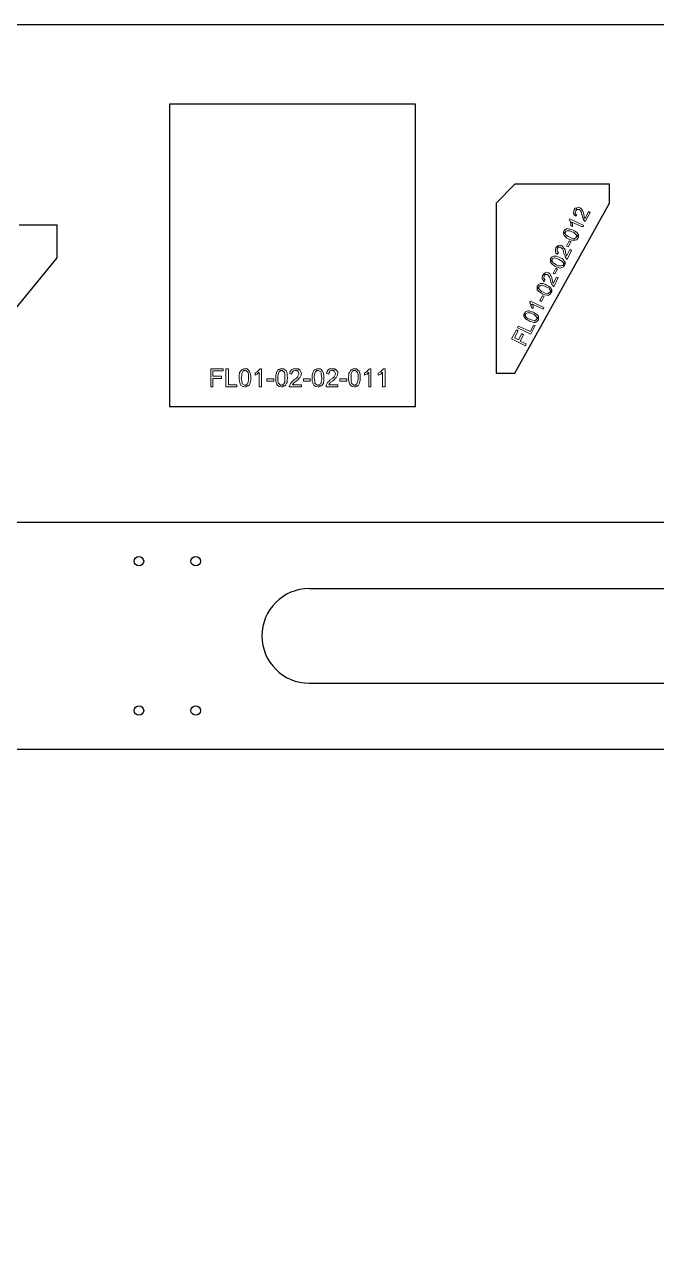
# Model space of a CAD drawing. Header units: millimetres. Extents: x 977 to 12288, y -94 to 5752.
# Drawn here: x 3503 to 3837, y 1892 to 2544 of the extents above; entities that cross this region are included whole.
import ezdxf

# ---------------------------------------------------------------- set-up
doc = ezdxf.new("R2010")
doc.units = ezdxf.units.MM

msp = doc.modelspace()

# ---------------------------------------------------------------- linework, layer by layer
at = {"color": 7, "linetype": 'Continuous', "lineweight": 25}
for p, q in [((3762.36848562, 2459.97771545), (3752.36848562, 2449.97771545)), ((3812.36848562, 2459.97771545), (3762.36848562, 2459.97771545)), ((3812.36848562, 2449.97771545), (3812.36848562, 2459.97771545)), ((3752.36848562, 2449.97771545), (3752.36848562, 2359.97771545)), ((3762.36848562, 2359.97771545), (3812.36848562, 2449.97771545)), ((3500.28932324, 2438.5156594), (3520.28932324, 2438.5156594)), ((3520.28932324, 2421.0156594), (3520.28932324, 2438.5156594)), ((3475.28932324, 2366.0156594), (3520.28932324, 2421.0156594)), ((3752.36848562, 2359.97771545), (3762.36848562, 2359.97771545)), ((4111.07535821, 2281.03070696), (3046.07535821, 2281.03070696)), ((3653.57535821, 2246.03070696), (4103.57535821, 2246.03070696)), ((3653.57535821, 2196.03070696), (4103.57535821, 2196.03070696)), ((3046.07535821, 2161.03070696), (4111.07535821, 2161.03070696))]:
    msp.add_line(p, q, dxfattribs=at)
for points in [[(4496.10751539, 2544.31316533), (2685.92625182, 2544.31316533), (2685.92625182, 1891.7968595)], [(3579.69475745, 2502.29288067), (3579.69475745, 2342.29288067), (3709.69475745, 2342.29288067), (3709.69475745, 2502.29288067), (3579.69475745, 2502.29288067)]]:
    msp.add_lwpolyline(points)
at = {"color": 4, "lineweight": 0}
for points in [[(3793.6205805, 2446.34470897), (3793.33854412, 2445.21656343), (3793.33854412, 2444.37045428), (3793.90261689, 2443.52434513), (3794.74872604, 2442.96027236), (3795.03076243, 2443.80638151), (3794.74872604, 2443.80638151), (3794.18465327, 2444.65249066), (3794.18465327, 2444.93452705), (3794.46668966, 2445.7806362), (3795.03076243, 2447.47285451), (3794.18465327, 2447.19081812)], [(3795.03076243, 2447.47285451), (3794.46668966, 2445.7806362), (3794.46668966, 2446.06267259), (3795.31279881, 2446.62674535), (3795.31279881, 2446.62674535), (3796.15890796, 2446.62674535), (3796.44094435, 2446.62674535), (3797.00501711, 2445.7806362), (3797.2870535, 2445.49859982), (3797.56908988, 2444.65249066), (3797.85112627, 2443.52434513), (3798.13316265, 2442.67823598), (3798.41519903, 2441.83212682), (3798.41519903, 2441.55009044), (3798.9792718, 2440.70398129), (3799.54334457, 2440.13990852), (3802.08167203, 2444.93452705), (3801.23556288, 2445.49859982), (3799.54334457, 2441.83212682), (3798.9792718, 2442.39619959), (3798.9792718, 2442.67823598), (3798.69723542, 2444.0884179), (3798.69723542, 2444.0884179), (3798.41519903, 2445.21656343), (3798.13316265, 2446.06267259), (3798.13316265, 2446.06267259), (3797.56908988, 2446.90878174), (3796.72298073, 2447.47285451), (3795.87687158, 2447.75489089)], [(3791.36428943, 2441.55009044), (3791.08225305, 2440.98601767), (3791.36428943, 2440.70398129), (3791.64632582, 2439.85787213), (3791.9283622, 2439.29379937), (3792.49243497, 2439.85787213), (3798.13316265, 2437.31954468), (3798.69723542, 2438.16565383)], [(3788.26188921, 2435.0632536), (3787.97985282, 2434.49918084), (3787.97985282, 2433.65307168), (3789.10799836, 2434.78121722), (3789.10799836, 2435.0632536), (3789.95410751, 2435.34528999), (3790.51818028, 2435.34528999), (3791.36428943, 2435.34528999), (3792.49243497, 2434.78121722), (3793.33854412, 2434.49918084), (3794.18465327, 2433.65307168), (3794.74872604, 2433.08899891), (3795.03076243, 2432.80696253), (3794.74872604, 2431.96085338), (3795.87687158, 2433.08899891), (3795.59483519, 2433.65307168), (3795.03076243, 2434.49918084), (3794.74872604, 2434.49918084), (3794.18465327, 2435.0632536), (3793.05650774, 2435.62732637), (3792.21039858, 2435.90936276), (3791.36428943, 2436.19139914), (3791.08225305, 2436.19139914), (3789.95410751, 2436.47343552), (3789.95410751, 2436.47343552), (3789.10799836, 2435.90936276), (3788.82596197, 2435.90936276)], [(3787.97985282, 2433.65307168), (3788.26188921, 2433.08899891), (3788.82596197, 2432.24288976), (3789.10799836, 2432.24288976), (3789.67207113, 2431.39678061), (3790.80021666, 2430.83270784), (3791.08225305, 2430.83270784), (3792.21039858, 2430.26863507), (3793.33854412, 2430.26863507), (3794.18465327, 2430.26863507), (3795.03076243, 2430.55067146), (3795.59483519, 2431.39678061), (3795.87687158, 2431.96085338), (3795.87687158, 2433.08899891), (3794.74872604, 2431.96085338), (3794.74872604, 2431.67881699), (3793.90261689, 2431.11474423), (3793.33854412, 2431.11474423), (3792.49243497, 2431.39678061), (3791.36428943, 2431.96085338), (3790.51818028, 2432.24288976), (3789.67207113, 2432.80696253), (3789.10799836, 2433.3710353), (3788.82596197, 2433.65307168), (3789.10799836, 2434.78121722)], [(3791.9283622, 2439.29379937), (3791.9283622, 2438.16565383), (3792.77447135, 2437.60158106), (3792.77447135, 2437.88361744), (3792.77447135, 2438.7297266), (3792.77447135, 2439.01176298), (3792.49243497, 2439.85787213)], [(3784.03134344, 2426.3201257), (3783.74930706, 2425.19198016), (3783.74930706, 2424.34587101), (3784.03134344, 2423.49976185), (3784.8774526, 2422.93568909), (3785.44152536, 2423.78179824), (3785.15948898, 2423.78179824), (3784.59541621, 2424.62790739), (3784.59541621, 2424.90994377), (3784.59541621, 2425.75605293), (3785.44152536, 2427.44827123), (3784.59541621, 2427.16623485)], [(3785.44152536, 2427.44827123), (3784.59541621, 2425.75605293), (3784.8774526, 2426.03808931), (3785.44152536, 2426.60216208), (3785.72356175, 2426.60216208), (3786.5696709, 2426.60216208), (3786.85170729, 2426.3201257), (3787.41578005, 2425.75605293), (3787.69781644, 2425.47401654), (3787.97985282, 2424.62790739), (3788.26188921, 2423.21772547), (3788.54392559, 2422.6536527), (3788.82596197, 2421.80754355), (3788.82596197, 2421.52550716), (3789.39003474, 2420.67939801), (3789.95410751, 2420.11532524), (3792.21039858, 2424.90994377), (3791.36428943, 2425.47401654), (3789.67207113, 2421.80754355), (3789.39003474, 2422.37161632), (3789.39003474, 2422.6536527), (3789.10799836, 2423.78179824), (3789.10799836, 2424.06383462), (3788.82596197, 2425.19198016), (3788.54392559, 2425.75605293), (3788.26188921, 2426.03808931), (3787.69781644, 2426.88419846), (3787.13374367, 2427.44827123), (3786.28763452, 2427.73030762)], [(3790.51818028, 2426.88419846), (3789.67207113, 2427.16623485), (3791.08225305, 2429.98659869), (3791.9283622, 2429.42252592), (3790.51818028, 2426.88419846)], [(3781.2109796, 2420.67939801), (3781.2109796, 2420.11532524), (3781.2109796, 2418.98717971), (3782.05708875, 2420.11532524), (3782.05708875, 2420.39736163), (3783.18523429, 2420.9614344), (3783.46727068, 2420.9614344), (3784.31337983, 2420.67939801), (3785.72356175, 2420.11532524), (3786.28763452, 2419.83328886), (3787.13374367, 2419.26921609), (3787.69781644, 2418.70514332), (3787.97985282, 2418.42310694), (3787.97985282, 2417.2949614), (3788.82596197, 2418.70514332), (3788.54392559, 2418.98717971), (3787.97985282, 2419.83328886), (3787.97985282, 2420.11532524), (3787.13374367, 2420.67939801), (3786.00559813, 2421.24347078), (3785.15948898, 2421.52550716), (3784.31337983, 2421.80754355), (3784.03134344, 2421.80754355), (3782.90319791, 2421.80754355), (3782.90319791, 2421.80754355), (3782.05708875, 2421.52550716), (3782.05708875, 2421.52550716)], [(3781.2109796, 2418.98717971), (3781.2109796, 2418.70514332), (3781.77505237, 2417.85903417), (3782.05708875, 2417.57699779), (3782.90319791, 2417.01292502), (3783.74930706, 2416.44885225), (3784.03134344, 2416.44885225), (3785.15948898, 2415.88477948), (3786.28763452, 2415.6027431), (3787.13374367, 2415.88477948), (3787.97985282, 2416.16681587), (3788.54392559, 2417.01292502), (3788.82596197, 2417.57699779), (3788.82596197, 2418.70514332), (3787.97985282, 2417.2949614), (3787.69781644, 2417.01292502), (3786.85170729, 2416.73088863), (3786.28763452, 2416.73088863), (3785.44152536, 2416.73088863), (3784.31337983, 2417.2949614), (3783.46727068, 2417.85903417), (3782.62116152, 2418.42310694), (3782.05708875, 2418.98717971), (3782.05708875, 2419.26921609), (3782.05708875, 2420.11532524)], [(3783.46727068, 2412.50034287), (3782.62116152, 2412.78237926), (3784.03134344, 2415.6027431), (3784.8774526, 2415.03867033), (3783.46727068, 2412.50034287)], [(3776.98043384, 2411.65423372), (3776.69839746, 2410.80812457), (3776.69839746, 2409.96201542), (3777.26247022, 2409.11590626), (3777.82654299, 2408.26979711), (3778.39061576, 2409.39794265), (3778.10857938, 2409.39794265), (3777.54450661, 2410.2440518), (3777.54450661, 2410.52608818), (3777.82654299, 2411.37219734), (3778.39061576, 2413.06441564), (3777.54450661, 2412.50034287)], [(3778.39061576, 2413.06441564), (3777.82654299, 2411.37219734), (3777.82654299, 2411.65423372), (3778.67265215, 2412.21830649), (3778.67265215, 2412.21830649), (3779.5187613, 2412.21830649), (3779.80079768, 2411.9362701), (3780.36487045, 2411.09016095), (3780.64690683, 2410.80812457), (3780.92894322, 2409.96201542), (3781.2109796, 2408.83386988), (3781.49301599, 2407.98776073), (3781.77505237, 2407.14165157), (3781.77505237, 2406.85961519), (3782.33912514, 2406.29554242), (3782.90319791, 2405.73146965), (3785.15948898, 2410.52608818), (3784.31337983, 2410.80812457), (3782.62116152, 2407.42368796), (3782.33912514, 2407.98776073), (3782.33912514, 2408.26979711), (3782.05708875, 2409.39794265), (3782.05708875, 2409.39794265), (3781.77505237, 2410.52608818), (3781.49301599, 2411.37219734), (3781.2109796, 2411.65423372), (3780.92894322, 2412.50034287), (3780.08283407, 2413.06441564), (3779.23672491, 2413.34645202)], [(3774.16007, 2406.01350604), (3774.16007, 2405.73146965), (3774.16007, 2404.60332412), (3775.00617915, 2405.73146965), (3775.28821554, 2406.01350604), (3776.13432469, 2406.57757881), (3776.41636107, 2406.57757881), (3777.26247022, 2406.29554242), (3778.67265215, 2405.73146965), (3779.23672491, 2405.44943327), (3780.36487045, 2404.8853605), (3780.64690683, 2404.32128773), (3780.92894322, 2404.03925135), (3780.92894322, 2402.91110581), (3781.77505237, 2404.03925135), (3781.49301599, 2404.60332412), (3780.92894322, 2405.44943327), (3780.92894322, 2405.44943327), (3780.08283407, 2406.01350604), (3778.95468853, 2406.57757881), (3778.10857938, 2407.14165157), (3777.26247022, 2407.42368796), (3776.98043384, 2407.42368796), (3776.13432469, 2407.42368796), (3775.8522883, 2407.42368796), (3775.00617915, 2407.14165157), (3775.00617915, 2406.85961519)], [(3774.16007, 2404.60332412), (3774.16007, 2404.03925135), (3775.00617915, 2403.1931422), (3775.00617915, 2403.1931422), (3775.8522883, 2402.62906943), (3776.69839746, 2402.06499666), (3776.98043384, 2401.78296028), (3778.10857938, 2401.50092389), (3779.23672491, 2401.21888751), (3780.08283407, 2401.21888751), (3780.92894322, 2401.78296028), (3781.49301599, 2402.62906943), (3781.77505237, 2403.1931422), (3781.77505237, 2404.03925135), (3780.92894322, 2402.91110581), (3780.64690683, 2402.62906943), (3779.80079768, 2402.06499666), (3779.5187613, 2402.06499666), (3778.39061576, 2402.34703304), (3777.26247022, 2402.91110581), (3776.41636107, 2403.1931422), (3775.57025192, 2404.03925135), (3775.00617915, 2404.60332412), (3775.00617915, 2404.8853605), (3775.00617915, 2405.73146965)], [(3770.49359701, 2398.11648728), (3770.21156062, 2397.55241451), (3770.21156062, 2397.27037813), (3770.77563339, 2396.42426898), (3770.77563339, 2395.86019621), (3771.62174254, 2396.42426898), (3777.26247022, 2393.88594152), (3777.54450661, 2394.73205067)], [(3770.77563339, 2395.86019621), (3771.05766977, 2394.73205067), (3771.90377893, 2394.1679779), (3771.90377893, 2394.45001429), (3771.90377893, 2395.29612344), (3771.90377893, 2395.57815982), (3771.62174254, 2396.42426898)], [(3776.41636107, 2397.8344509), (3775.57025192, 2398.39852367), (3776.98043384, 2400.93685112), (3777.82654299, 2400.65481474), (3776.41636107, 2397.8344509)], [(3767.39119678, 2391.62965045), (3767.1091604, 2391.06557768), (3767.1091604, 2390.21946853), (3767.95526955, 2391.34761406), (3768.23730593, 2391.62965045), (3769.08341508, 2391.91168683), (3769.36545147, 2391.91168683), (3770.49359701, 2391.91168683), (3771.62174254, 2391.34761406), (3772.46785169, 2391.06557768), (3773.31396085, 2390.21946853), (3773.87803361, 2389.65539576), (3773.87803361, 2389.37335937), (3773.87803361, 2388.52725022), (3774.72414277, 2389.65539576), (3774.72414277, 2390.21946853), (3773.87803361, 2391.06557768), (3773.87803361, 2391.06557768), (3773.03192446, 2391.62965045), (3772.18581531, 2392.19372321), (3771.33970616, 2392.4757596), (3770.21156062, 2392.75779598), (3769.92952424, 2393.03983237), (3769.08341508, 2393.03983237), (3769.08341508, 2393.03983237), (3767.95526955, 2392.4757596), (3767.95526955, 2392.4757596)], [(3767.1091604, 2390.21946853), (3767.39119678, 2389.65539576), (3767.95526955, 2388.8092866), (3767.95526955, 2388.8092866), (3768.8013787, 2388.24521384), (3769.92952424, 2387.68114107), (3770.21156062, 2387.39910468), (3771.33970616, 2387.1170683), (3772.18581531, 2386.83503192), (3773.03192446, 2386.83503192), (3773.87803361, 2387.39910468), (3774.72414277, 2388.24521384), (3774.72414277, 2388.52725022), (3774.72414277, 2389.65539576), (3773.87803361, 2388.52725022), (3773.59599723, 2388.24521384), (3772.74988808, 2387.68114107), (3772.46785169, 2387.68114107), (3771.62174254, 2387.96317745), (3770.21156062, 2388.52725022), (3769.36545147, 2388.8092866), (3768.51934232, 2389.37335937), (3767.95526955, 2389.93743214), (3767.95526955, 2390.21946853), (3767.95526955, 2391.34761406)], [(3763.16065102, 2382.88652254), (3760.62232356, 2378.09190401), (3767.95526955, 2374.42543101), (3768.23730593, 2375.55357655), (3765.13490571, 2376.96375847), (3766.82712401, 2380.34819508), (3765.98101486, 2380.91226785), (3764.28879655, 2377.52783124), (3762.03250548, 2378.65597678), (3764.00676017, 2382.32244977)], [(3764.00676017, 2384.86077723), (3763.72472379, 2384.01466807), (3770.77563339, 2380.63023146), (3773.03192446, 2385.14281361), (3772.18581531, 2385.42484999), (3770.49359701, 2382.04041339)], [(3608.04063974, 2362.2978665), (3601.5538029, 2362.2978665), (3601.5538029, 2352.70862943), (3602.68194844, 2352.70862943), (3602.68194844, 2357.22121158), (3607.19453059, 2357.22121158), (3607.19453059, 2358.34935712), (3602.68194844, 2358.34935712), (3602.68194844, 2361.16972096), (3608.04063974, 2361.16972096)], [(3610.86100358, 2362.2978665), (3609.45082166, 2362.2978665), (3609.45082166, 2352.70862943), (3615.37358573, 2352.70862943), (3615.37358573, 2353.83677497), (3610.86100358, 2353.83677497)], [(3619.60413149, 2362.2978665), (3619.04005872, 2362.2978665), (3617.91191319, 2361.73379373), (3619.60413149, 2361.45175734), (3620.16820426, 2361.45175734), (3621.01431341, 2360.60564819), (3621.29634979, 2360.32361181), (3621.57838618, 2359.19546627), (3621.57838618, 2357.50324796), (3621.57838618, 2356.65713881), (3621.29634979, 2355.24695689), (3621.01431341, 2354.40084774), (3620.73227703, 2354.11881136), (3619.60413149, 2353.55473859), (3621.29634979, 2353.2727022), (3621.86042256, 2353.55473859), (3622.42449533, 2354.68288412), (3622.42449533, 2354.96492051), (3622.70653172, 2356.09306604), (3622.70653172, 2357.50324796), (3622.70653172, 2358.6313935), (3622.42449533, 2359.75953904), (3622.42449533, 2360.04157542), (3621.86042256, 2361.16972096), (3621.86042256, 2361.16972096), (3621.01431341, 2362.01583011), (3621.01431341, 2362.2978665)], [(3628.3472594, 2362.2978665), (3627.50115025, 2362.2978665), (3627.50115025, 2362.01583011), (3626.65504109, 2361.16972096), (3626.09096833, 2360.60564819), (3627.21911386, 2360.32361181), (3627.21911386, 2352.70862943), (3628.3472594, 2352.70862943)], [(3639.064642, 2362.2978665), (3638.21853284, 2362.2978665), (3637.09038731, 2361.73379373), (3639.064642, 2361.45175734), (3639.34667838, 2361.45175734), (3640.19278753, 2360.60564819), (3640.47482392, 2360.32361181), (3640.7568603, 2359.19546627), (3640.7568603, 2357.50324796), (3640.7568603, 2356.65713881), (3640.7568603, 2355.24695689), (3640.19278753, 2354.40084774), (3639.91075115, 2354.11881136), (3639.064642, 2353.55473859), (3640.7568603, 2353.2727022), (3641.03889668, 2353.55473859), (3641.60296945, 2354.68288412), (3641.88500584, 2354.96492051), (3641.88500584, 2356.09306604), (3642.16704222, 2357.50324796), (3641.88500584, 2358.6313935), (3641.88500584, 2359.75953904), (3641.88500584, 2360.04157542), (3641.32093307, 2361.16972096), (3641.32093307, 2361.16972096), (3640.19278753, 2362.01583011), (3640.19278753, 2362.2978665)], [(3646.39758798, 2362.2978665), (3645.26944245, 2362.2978665), (3644.14129691, 2361.73379373), (3643.57722414, 2360.88768457), (3643.29518776, 2359.75953904), (3644.42333329, 2359.47750265), (3644.42333329, 2360.04157542), (3644.98740606, 2360.88768457), (3645.26944245, 2361.16972096), (3646.39758798, 2361.45175734), (3648.65387906, 2361.73379373), (3647.8077699, 2362.2978665)], [(3658.24311612, 2362.2978665), (3657.67904335, 2362.2978665), (3656.55089781, 2361.73379373), (3658.24311612, 2361.45175734), (3658.5251525, 2361.45175734), (3659.65329804, 2360.60564819), (3659.93533442, 2360.32361181), (3659.93533442, 2359.19546627), (3660.21737081, 2357.50324796), (3660.21737081, 2356.65713881), (3659.93533442, 2355.24695689), (3659.65329804, 2354.40084774), (3659.37126165, 2354.11881136), (3658.24311612, 2353.55473859), (3659.93533442, 2353.2727022), (3660.49940719, 2353.55473859), (3661.06347996, 2354.68288412), (3661.06347996, 2354.96492051), (3661.34551634, 2356.09306604), (3661.34551634, 2357.50324796), (3661.34551634, 2358.6313935), (3661.06347996, 2359.75953904), (3661.06347996, 2360.04157542), (3660.49940719, 2361.16972096), (3660.49940719, 2361.16972096), (3659.65329804, 2362.01583011), (3659.37126165, 2362.2978665)], [(3665.85809849, 2362.2978665), (3664.44791657, 2362.2978665), (3663.60180742, 2361.73379373), (3663.03773465, 2360.88768457), (3662.75569826, 2359.75953904), (3663.8838438, 2359.47750265), (3663.8838438, 2360.04157542), (3664.44791657, 2360.88768457), (3664.44791657, 2361.16972096), (3665.5760621, 2361.45175734), (3667.83235318, 2361.73379373), (3666.98624403, 2362.2978665)], [(3677.42159024, 2362.2978665), (3676.85751747, 2362.2978665), (3675.72937193, 2361.73379373), (3677.42159024, 2361.45175734), (3677.98566301, 2361.45175734), (3678.83177216, 2360.60564819), (3679.11380854, 2360.32361181), (3679.39584493, 2359.19546627), (3679.39584493, 2357.50324796), (3679.39584493, 2356.65713881), (3679.11380854, 2355.24695689), (3678.83177216, 2354.40084774), (3678.54973578, 2354.11881136), (3677.42159024, 2353.55473859), (3679.39584493, 2353.2727022), (3679.67788131, 2353.55473859), (3680.24195408, 2354.68288412), (3680.24195408, 2354.96492051), (3680.52399046, 2356.09306604), (3680.52399046, 2357.50324796), (3680.52399046, 2358.6313935), (3680.52399046, 2359.75953904), (3680.24195408, 2360.04157542), (3679.9599177, 2361.16972096), (3679.67788131, 2361.16972096), (3678.83177216, 2362.01583011), (3678.83177216, 2362.2978665)], [(3686.16471815, 2362.2978665), (3685.60064538, 2362.2978665), (3685.31860899, 2362.01583011), (3684.47249984, 2361.16972096), (3683.90842707, 2360.60564819), (3685.03657261, 2360.32361181), (3685.03657261, 2352.70862943), (3686.16471815, 2352.70862943)], [(3693.77970052, 2362.2978665), (3692.93359137, 2362.2978665), (3692.65155498, 2362.01583011), (3691.80544583, 2361.16972096), (3691.24137306, 2360.60564819), (3692.3695186, 2360.32361181), (3692.3695186, 2352.70862943), (3693.77970052, 2352.70862943)], [(3617.91191319, 2361.73379373), (3617.6298768, 2361.45175734), (3616.78376765, 2360.32361181), (3616.78376765, 2360.04157542), (3616.50173126, 2358.91342989), (3616.50173126, 2357.50324796), (3616.50173126, 2357.22121158), (3616.78376765, 2355.81102966), (3617.06580403, 2354.40084774), (3617.34784042, 2353.55473859), (3618.47598595, 2352.99066582), (3619.60413149, 2352.70862943), (3620.16820426, 2352.70862943), (3621.29634979, 2353.2727022), (3619.60413149, 2353.55473859), (3619.32209511, 2353.55473859), (3618.19394957, 2354.40084774), (3618.19394957, 2354.68288412), (3617.91191319, 2355.81102966), (3617.6298768, 2357.50324796), (3617.91191319, 2358.6313935), (3617.91191319, 2359.75953904), (3618.47598595, 2360.88768457), (3618.47598595, 2360.88768457), (3619.60413149, 2361.45175734)], [(3626.09096833, 2360.60564819), (3624.96282279, 2360.04157542), (3624.96282279, 2358.91342989), (3624.96282279, 2358.91342989), (3626.09096833, 2359.47750265), (3626.09096833, 2359.47750265), (3627.21911386, 2360.32361181)], [(3631.16762324, 2355.81102966), (3631.16762324, 2356.9391752), (3634.83409623, 2356.9391752), (3634.83409623, 2355.81102966), (3631.16762324, 2355.81102966)], [(3637.09038731, 2361.73379373), (3636.80835092, 2361.45175734), (3636.24427815, 2360.32361181), (3636.24427815, 2360.04157542), (3635.96224177, 2358.91342989), (3635.96224177, 2357.50324796), (3635.96224177, 2357.22121158), (3635.96224177, 2355.81102966), (3636.24427815, 2354.40084774), (3636.80835092, 2353.55473859), (3637.65446007, 2352.99066582), (3639.064642, 2352.70862943), (3639.62871476, 2352.70862943), (3640.7568603, 2353.2727022), (3639.064642, 2353.55473859), (3638.50056923, 2353.55473859), (3637.65446007, 2354.40084774), (3637.37242369, 2354.68288412), (3637.09038731, 2355.81102966), (3637.09038731, 2357.50324796), (3637.09038731, 2358.6313935), (3637.37242369, 2359.75953904), (3637.65446007, 2360.88768457), (3637.93649646, 2360.88768457), (3639.064642, 2361.45175734)], [(3648.65387906, 2361.73379373), (3646.39758798, 2361.45175734), (3646.67962437, 2361.45175734), (3647.8077699, 2360.88768457), (3647.8077699, 2360.88768457), (3648.08980629, 2359.75953904), (3648.08980629, 2359.47750265), (3647.52573352, 2358.34935712), (3647.52573352, 2358.06732073), (3646.67962437, 2357.22121158), (3645.55147883, 2356.37510243), (3644.70536968, 2355.81102966), (3644.14129691, 2354.96492051), (3643.85926053, 2354.68288412), (3643.29518776, 2353.55473859), (3643.01315137, 2352.70862943), (3649.49998821, 2352.70862943), (3649.49998821, 2353.83677497), (3644.70536968, 2353.83677497), (3645.26944245, 2354.68288412), (3645.55147883, 2354.96492051), (3646.67962437, 2355.81102966), (3646.67962437, 2355.81102966), (3647.8077699, 2356.65713881), (3648.37184267, 2357.50324796), (3648.65387906, 2357.50324796), (3649.21795182, 2358.6313935), (3649.49998821, 2359.75953904), (3649.21795182, 2360.60564819)], [(3650.62813375, 2355.81102966), (3650.62813375, 2356.9391752), (3654.01257036, 2356.9391752), (3654.01257036, 2355.81102966), (3650.62813375, 2355.81102966)], [(3656.55089781, 2361.73379373), (3655.98682504, 2361.45175734), (3655.42275228, 2360.32361181), (3655.42275228, 2360.04157542), (3655.14071589, 2358.91342989), (3655.14071589, 2357.50324796), (3655.14071589, 2357.22121158), (3655.14071589, 2355.81102966), (3655.70478866, 2354.40084774), (3655.98682504, 2353.55473859), (3657.11497058, 2352.99066582), (3658.24311612, 2352.70862943), (3658.80718889, 2352.70862943), (3659.93533442, 2353.2727022), (3658.24311612, 2353.55473859), (3657.96107973, 2353.55473859), (3656.8329342, 2354.40084774), (3656.55089781, 2354.68288412), (3656.55089781, 2355.81102966), (3656.26886143, 2357.50324796), (3656.26886143, 2358.6313935), (3656.55089781, 2359.75953904), (3656.8329342, 2360.88768457), (3657.11497058, 2360.88768457), (3658.24311612, 2361.45175734)], [(3667.83235318, 2361.73379373), (3665.5760621, 2361.45175734), (3665.85809849, 2361.45175734), (3666.98624403, 2360.88768457), (3666.98624403, 2360.88768457), (3667.55031679, 2359.75953904), (3667.55031679, 2359.47750265), (3666.98624403, 2358.34935712), (3666.70420764, 2358.06732073), (3665.85809849, 2357.22121158), (3664.72995295, 2356.37510243), (3664.16588018, 2355.81102966), (3663.31977103, 2354.96492051), (3663.03773465, 2354.68288412), (3662.47366188, 2353.55473859), (3662.47366188, 2352.70862943), (3668.67846233, 2352.70862943), (3668.67846233, 2353.83677497), (3663.8838438, 2353.83677497), (3664.44791657, 2354.68288412), (3664.72995295, 2354.96492051), (3665.85809849, 2355.81102966), (3665.85809849, 2355.81102966), (3666.98624403, 2356.65713881), (3667.55031679, 2357.50324796), (3667.83235318, 2357.50324796), (3668.39642595, 2358.6313935), (3668.67846233, 2359.75953904), (3668.67846233, 2360.60564819)], [(3669.80660787, 2355.81102966), (3669.80660787, 2356.9391752), (3673.47308086, 2356.9391752), (3673.47308086, 2355.81102966), (3669.80660787, 2355.81102966)], [(3675.72937193, 2361.73379373), (3675.44733555, 2361.45175734), (3674.88326278, 2360.32361181), (3674.6012264, 2360.04157542), (3674.6012264, 2358.91342989), (3674.31919001, 2357.50324796), (3674.31919001, 2357.22121158), (3674.6012264, 2355.81102966), (3674.88326278, 2354.40084774), (3675.44733555, 2353.55473859), (3676.2934447, 2352.99066582), (3677.42159024, 2352.70862943), (3678.26769939, 2352.70862943), (3679.39584493, 2353.2727022), (3677.42159024, 2353.55473859), (3677.13955385, 2353.55473859), (3676.2934447, 2354.40084774), (3676.01140832, 2354.68288412), (3675.72937193, 2355.81102966), (3675.72937193, 2357.50324796), (3675.72937193, 2358.6313935), (3675.72937193, 2359.75953904), (3676.2934447, 2360.88768457), (3676.2934447, 2360.88768457), (3677.42159024, 2361.45175734)], [(3683.90842707, 2360.60564819), (3682.78028154, 2360.04157542), (3682.78028154, 2358.91342989), (3682.78028154, 2358.91342989), (3683.90842707, 2359.47750265), (3684.19046346, 2359.47750265), (3685.03657261, 2360.32361181)], [(3691.24137306, 2360.60564819), (3690.11322753, 2360.04157542), (3690.11322753, 2358.91342989), (3690.11322753, 2358.91342989), (3691.52340945, 2359.47750265), (3691.52340945, 2359.47750265), (3692.3695186, 2360.32361181)]]:
    msp.add_lwpolyline(points, close=True, dxfattribs=at)
at = {"color": 7, "linetype": 'Continuous', "lineweight": 25}
for centre in [(3563.57535821, 2260.53070696), (3593.57535821, 2260.53070696), (3563.57535821, 2181.53070696), (3593.57535821, 2181.53070696)]:
    msp.add_circle(centre, 2.5, dxfattribs=at)
msp.add_arc((3653.57535821, 2221.03070696), 25, 90, 270, dxfattribs=at)

doc.saveas('drawing.dxf')
